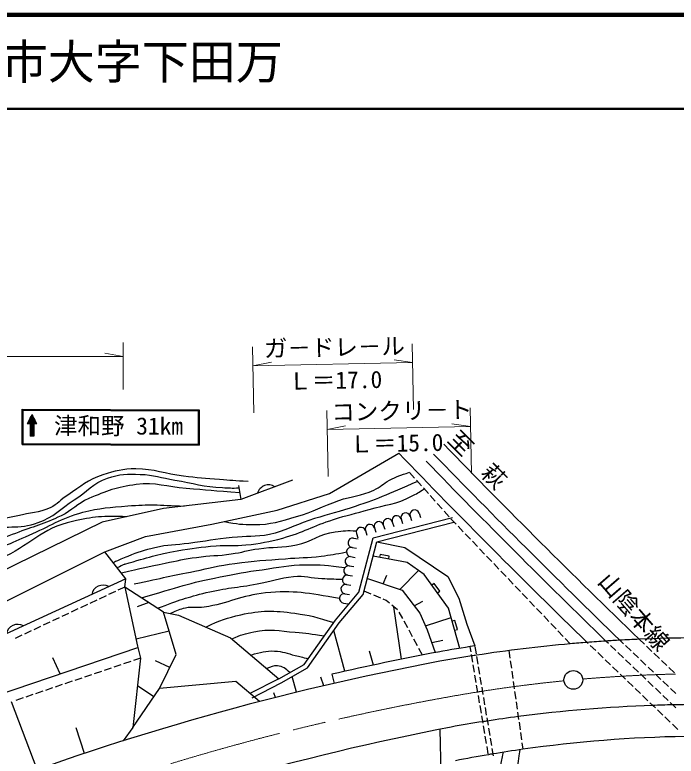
# Model space of a CAD drawing. Units: millimetres, scale not verified. Extents: x 40000 to 680000, y 20000 to 380000.
# Drawn here: x 411515 to 481894, y 301096 to 380000 of the extents above; entities that cross this region are included whole.
import ezdxf
from ezdxf.enums import TextEntityAlignment as Align

# ---------------------------------------------------------------- set-up
doc = ezdxf.new("R2010")
doc.units = ezdxf.units.MM
doc.header["$LTSCALE"] = 1000
doc.linetypes.add('CHAIN', pattern=[18.5, 12, -1.5, 3.5, -1.5])
for name, color, linetype, lineweight in [('M-BGD', 7, 'Continuous', 25), ('M-BMK', 2, 'CHAIN', 13), ('M-BMK-SRVR', 3, 'Continuous', 25), ('M-STR-HTXT', 7, 'Continuous', 13), ('M-TTL', 2, 'Continuous', 140), ('M-TTL-LINE', 7, 'Continuous', 50)]:
    doc.layers.add(name, color=color, linetype=linetype, lineweight=lineweight)
doc.layers.add('M-TTL-TXT', color=7, linetype='Continuous')
doc.styles.add('ＭＳ ゴシック', font='')
doc.styles.get('ＭＳ ゴシック').set_extended_font_data('MS Gothic')

msp = doc.modelspace()

# ---------------------------------------------------------------- linework, layer by layer
at = {"layer": 'M-BGD'}
for p, q in [((412299, 334262), (412313, 338035)), ((412313, 338035), (431138, 337966)), ((412349, 334312), (412363, 337985)), ((412363, 337985), (431088, 337916)), ((412399, 334361), (412412, 337934)), ((412412, 337934), (431037, 337866)), ((431037, 337866), (431024, 334293)), ((431088, 337916), (431074, 334243)), ((431138, 337966), (431124, 334193)), ((413041, 336854), (413142, 337054)), ((413091, 336954), (413089, 336454)), ((413142, 337054), (413139, 336454)), ((413142, 337054), (413242, 337253)), ((413192, 337154), (413185, 335153)), ((413242, 337253), (413235, 335152)), ((413242, 337253), (413343, 337453)), ((413293, 337353), (413285, 335152)), ((413343, 337453), (413335, 335152)), ((413343, 337453), (413442, 337253)), ((413393, 337353), (413385, 335152)), ((413442, 337253), (413435, 335152)), ((413442, 337253), (413542, 337052)), ((413492, 337152), (413485, 335152)), ((413542, 337052), (413539, 336452)), ((413542, 337052), (413641, 336852)), ((413591, 336952), (413589, 336452)), ((412839, 336455), (412890, 336555)), ((413139, 336454), (412839, 336455)), ((412890, 336555), (412889, 336455)), ((412890, 336555), (412940, 336654)), ((412940, 336654), (412939, 336454)), ((412940, 336654), (413041, 336854)), ((412990, 336754), (412989, 336454)), ((413041, 336854), (413039, 336454)), ((413139, 336454), (413135, 335153)), ((413539, 336452), (413139, 336454)), ((413539, 336452), (413535, 335151)), ((413839, 336451), (413539, 336452)), ((413641, 336852), (413639, 336452)), ((413641, 336852), (413740, 336652)), ((413690, 336752), (413689, 336452)), ((413740, 336652), (413739, 336452)), ((413740, 336652), (413790, 336551)), ((413790, 336551), (413789, 336451)), ((413790, 336551), (413839, 336451)), ((413535, 335151), (413135, 335153)), ((412299, 334262), (431124, 334193)), ((412349, 334312), (431074, 334243)), ((412399, 334361), (431024, 334293)), ((444987, 329056), (452375, 333344)), ((454061, 330689), (453528, 331286)), ((435330, 329922), (435583, 328416)), ((441070, 330484), (435583, 328416)), ((454793, 329868), (454260, 330465)), ((439440, 327294), (444987, 329056)), ((455525, 329047), (454992, 329644)), ((435583, 328416), (427334, 327445)), ((456257, 328226), (455724, 328823)), ((456989, 327405), (456456, 328002)), ((427334, 327445), (420817, 326003)), ((432470, 325783), (439440, 327294)), ((454534, 326958), (454688, 326482)), ((457721, 326584), (457188, 327181)), ((420817, 326003), (396657, 314152)), ((449642, 324321), (458099, 326503)), ((450052, 323910), (458224, 326019)), ((451680, 326033), (451834, 325557)), ((452631, 326341), (452785, 325866)), ((453582, 326650), (453737, 326174)), ((458475, 325783), (457923, 326362)), ((425438, 324478), (432470, 325783)), ((448826, 325108), (448980, 324632)), ((449777, 325416), (449932, 324940)), ((450729, 325724), (450883, 325249)), ((459235, 324988), (458683, 325566)), ((421089, 322847), (425438, 324478)), ((447547, 324309), (448042, 324233)), ((447875, 324799), (448029, 324324)), ((448140, 318544), (449642, 324321)), ((459994, 324192), (459442, 324771)), ((448595, 318308), (450052, 323910)), ((450052, 323910), (453009, 323323)), ((460754, 323396), (460202, 323975)), ((407745, 316197), (421089, 322847)), ((423325, 319988), (421089, 322847)), ((447397, 323320), (447891, 323245)), ((453009, 323323), (457584, 320215)), ((461513, 322601), (460961, 323179)), ((447246, 322332), (447740, 322256)), ((453270, 321711), (449659, 322399)), ((450379, 322567), (450323, 322272)), ((451361, 322380), (450379, 322567)), ((451305, 322085), (451361, 322380)), ((462273, 321805), (461721, 322384)), ((447095, 321343), (447590, 321268)), ((455063, 320446), (453270, 321711)), ((463032, 321009), (462480, 321588)), ((446945, 320354), (447439, 320279)), ((450716, 319449), (451117, 320358)), ((452502, 318847), (454463, 320870)), ((457656, 316858), (455063, 320446)), ((463792, 320213), (463239, 320792)), ((423325, 319988), (396644, 307697)), ((423217, 319096), (423325, 319988)), ((449039, 320014), (452728, 318771)), ((457584, 320215), (458764, 317896)), ((464551, 319418), (463999, 319996)), ((423217, 319096), (422492, 318757)), ((427341, 316410), (423217, 319096)), ((423217, 319096), (424586, 312799)), ((446794, 319366), (447289, 319290)), ((456142, 319466), (455899, 319290)), ((456728, 318655), (456142, 319466)), ((465311, 318622), (464758, 319201)), ((421225, 318163), (420500, 317824)), ((422221, 318629), (421496, 318290)), ((445635, 315577), (448140, 318544)), ((446031, 315272), (448595, 318308)), ((446644, 318377), (447138, 318302)), ((449438, 318346), (448701, 318657)), ((450451, 317918), (449714, 318229)), ((452728, 318771), (454598, 316330)), ((456484, 318479), (456728, 318655)), ((466070, 317826), (465518, 318405)), ((419232, 317230), (418508, 316891)), ((420228, 317697), (419504, 317357)), ((425768, 317435), (424518, 316975)), ((446493, 317389), (446987, 317313)), ((451039, 317669), (450728, 317801)), ((451394, 317374), (451039, 317669)), ((454002, 317108), (454941, 317588)), ((458764, 317896), (459633, 315158)), ((466830, 317030), (466277, 317609)), ((418236, 316764), (417511, 316425)), ((428677, 311921), (427341, 316410)), ((427341, 316410), (428931, 316106)), ((452240, 316671), (451625, 317182)), ((452680, 311421), (451846, 316999)), ((452800, 315734), (452422, 316439)), ((458861, 312573), (457656, 316858)), ((467589, 316235), (467037, 316813)), ((416243, 315831), (415519, 315492)), ((417240, 316297), (416515, 315958)), ((428931, 316106), (434477, 313702)), ((454598, 316330), (455399, 314552)), ((455207, 314979), (457936, 315861)), ((468349, 315439), (467796, 316018)), ((414251, 314898), (413526, 314559)), ((415247, 315365), (414523, 315025)), ((442316, 310870), (445635, 315577)), ((442659, 310490), (446031, 315272)), ((453321, 314765), (452943, 315470)), ((458338, 315542), (458049, 315461)), ((458608, 314579), (458338, 315542)), ((459633, 315158), (460467, 312827)), ((469108, 314643), (468556, 315222)), ((413255, 314432), (412530, 314093)), ((427937, 314407), (424421, 313557)), ((446639, 310131), (445471, 314477)), ((453842, 313796), (453463, 314501)), ((455399, 314552), (456251, 312121)), ((458319, 314498), (458608, 314579)), ((469868, 313848), (469315, 314426)), ((412259, 313965), (411534, 313626)), ((434477, 313702), (439605, 309342)), ((454363, 312828), (453984, 313532)), ((455878, 313186), (457080, 313446)), ((470627, 313052), (470075, 313631)), ((474689, 313089), (474420, 313346)), ((476292, 313069), (475906, 313437)), ((478516, 313008), (477957, 313540)), ((402604, 305168), (424615, 312677)), ((424586, 312799), (424893, 311540)), ((454884, 311859), (454505, 312563)), ((460060, 312198), (459969, 312732)), ((460476, 312775), (460607, 311986)), ((472536, 313087), (472417, 313202)), ((473330, 312326), (472753, 312880)), ((475484, 312329), (474905, 312882)), ((477088, 312310), (476509, 312862)), ((479313, 312251), (478733, 312802)), ((426925, 308291), (428677, 311921)), ((449686, 310799), (449267, 312273)), ((460244, 311113), (460110, 311902)), ((460656, 311690), (460788, 310901)), ((464086, 312328), (464199, 311536)), ((474124, 311565), (473547, 312118)), ((476279, 311569), (475701, 312122)), ((477885, 311551), (477306, 312103)), ((480111, 311493), (479531, 312044)), ((416352, 309858), (415565, 311574)), ((423851, 311186), (423094, 310928)), ((424893, 311540), (424057, 304132)), ((424893, 311540), (424135, 311282)), ((428010, 310540), (426485, 311238)), ((464241, 311239), (464354, 310447)), ((474918, 310804), (474341, 311357)), ((477074, 310809), (476496, 311362)), ((478681, 310792), (478102, 311344)), ((480908, 310735), (480328, 311287)), ((420727, 310124), (419969, 309866)), ((421768, 310478), (421011, 310220)), ((422810, 310832), (422052, 310574)), ((439605, 309342), (442316, 310870)), ((439842, 308901), (442659, 310490)), ((460428, 310029), (460294, 310817)), ((460837, 310605), (460968, 309815)), ((464396, 310150), (464509, 309358)), ((475712, 310042), (475135, 310596)), ((477870, 310049), (477291, 310602)), ((479477, 310032), (478898, 310585)), ((481706, 309978), (481126, 310529)), ((418644, 309416), (417886, 309158)), ((419685, 309770), (418928, 309512)), ((439605, 309342), (436529, 307766)), ((441493, 307896), (441011, 309560)), ((444393, 308590), (444089, 309512)), ((445266, 309819), (445490, 308844)), ((460612, 308944), (460478, 309733)), ((461017, 309519), (461148, 308730)), ((476506, 309281), (475929, 309835)), ((478665, 309289), (478086, 309842)), ((480273, 309273), (479694, 309825)), ((416561, 308708), (415803, 308451)), ((417602, 309062), (416845, 308805)), ((426312, 307403), (424559, 308578)), ((435032, 309036), (426925, 308291)), ((437549, 306901), (435032, 309036)), ((436757, 307321), (439842, 308901)), ((460796, 307860), (460662, 308648)), ((464551, 309061), (464664, 308269)), ((477301, 308520), (476723, 309073)), ((479460, 308529), (478882, 309082)), ((481069, 308514), (480490, 309066)), ((414478, 308000), (413720, 307743)), ((415519, 308354), (414762, 308097)), ((424057, 304132), (426925, 308291)), ((439249, 307337), (439073, 307846)), ((461198, 308434), (461329, 307645)), ((464706, 307972), (464819, 307180)), ((478095, 307758), (477517, 308312)), ((480255, 307769), (479677, 308322)), ((481865, 307755), (481286, 308307)), ((412395, 307292), (411637, 307035)), ((413436, 307646), (412679, 307389)), ((460980, 306775), (460846, 307564)), ((461378, 307349), (461509, 306560)), ((478889, 306997), (478311, 307551)), ((481051, 307009), (480472, 307562)), ((413908, 299671), (411151, 306870)), ((461164, 305691), (461030, 306479)), ((461558, 306264), (461689, 305475)), ((464861, 306883), (464974, 306091)), ((479683, 306236), (479105, 306790)), ((481846, 306249), (481267, 306802)), ((461348, 304606), (461214, 305395)), ((465016, 305794), (465129, 305002)), ((480477, 305475), (479899, 306028)), ((461739, 305179), (461870, 304390)), ((465171, 304705), (465284, 303913)), ((481271, 304713), (480693, 305267)), ((418931, 301393), (418049, 304101)), ((424057, 304132), (423058, 302732)), ((456754, 303963), (457047, 288966)), ((461532, 303522), (461398, 304310)), ((461919, 304094), (462050, 303305)), ((482065, 303952), (481487, 304506)), ((461716, 302437), (461582, 303226)), ((462099, 303009), (462231, 302220)), ((465326, 303616), (465439, 302824)), ((465481, 302527), (465581, 301826)), ((461900, 301353), (461766, 302141)), ((462280, 301924), (462411, 301135))]:
    msp.add_line(p, q, dxfattribs=at)
for centre, radius, start, end in [((1106784, 964440), 905039, 224.12771, 225.98813), ((1106784, 964440), 909139, 223.96104, 225.75181), ((1106784, 964440), 906539, 224.12771, 225.89941), ((1106784, 964440), 907639, 224.12771, 225.83603), ((438527, 328724), 1250, 57.5208, 163.78101), ((452156, 326187), 500, 17.96247, 197.96247), ((453107, 326495), 500, 17.96247, 197.96247), ((454058, 326804), 500, 17.96247, 197.96247), ((450253, 325570), 500, 17.96247, 197.96247), ((451204, 325879), 500, 17.96247, 197.96247), ((448351, 324953), 500, 17.96247, 197.96247), ((449302, 325262), 500, 17.96247, 197.96247), ((447472, 323814), 500, 81.33764, 261.33764), ((447321, 322826), 500, 81.33764, 261.33764), ((447171, 321837), 500, 81.33764, 261.33764), ((447020, 320849), 500, 81.33764, 261.33764), ((446870, 319860), 500, 81.33764, 261.33764), ((420914, 318052), 1250, 61.60359, 167.86379), ((446719, 318872), 500, 81.33764, 261.33764), ((446568, 317883), 500, 81.33764, 261.33764), ((411831, 313868), 1250, 61.60359, 167.86379), ((484974, 152821), 160872, 93.76173, 94.47697), ((484974, 152821), 160872, 93.23144, 93.76173), ((484974, 152821), 160872, 92.50003, 93.23144), ((484974, 152821), 160872, 84.05232, 92.50003), ((484974, 152821), 161872, 98.70779, 100.11072), ((484974, 152821), 160872, 95.11649, 98.70325), ((484974, 152821), 160872, 94.47697, 95.11649), ((510405, 26395), 290813, 100.67265, 102.94347), ((484974, 152821), 160872, 98.88272, 100.11072), ((484974, 152821), 160872, 98.70325, 98.88272), ((510405, 26395), 289813, 100.67265, 110.78353), ((484705, 155850), 150740, 92.0261, 97.47842), ((484705, 155850), 150740, 91.22282, 92.0261), ((484705, 155850), 150740, 90.62559, 91.22282), ((484705, 155850), 150740, 98.92409, 100.21966), ((484705, 155850), 150740, 98.74166, 98.92409), ((484705, 155850), 150740, 97.47842, 98.74166), ((508970, 38859), 270197, 100.88216, 111.41504), ((485128, 164470), 138740, 90.93716, 98.09937), ((485128, 164470), 138740, 98.09937, 99.43769), ((485128, 164470), 138740, 99.63092, 101.10931), ((485128, 164470), 138740, 99.43769, 99.63092)]:
    msp.add_arc(centre, radius, start, end, dxfattribs=at)
for points, knots in [([(436329, 330319), (434869, 330409), (434489, 330436), (433311, 330530), (431801, 330652), (430953, 330712), (429449, 330900), (427468, 331149), (426392, 331656), (424395, 331675), (422999, 331688), (422211, 331451), (420879, 331031), (419274, 330525), (418561, 329791), (417139, 328891), (416375, 328407), (416089, 327904), (415266, 327530), (414016, 326962), (413186, 327016), (411852, 326693), (409817, 326201), (408579, 326237), (406637, 325455), (404459, 324578), (403563, 323442), (401452, 322412), (400030, 321719), (399188, 321427), (397726, 320822), (394880, 319645), (393157, 319276), (390407, 317888), (386674, 316003), (385266, 313505), (381250, 312342), (378539, 311556), (376808, 312344), (374050, 311745), (370889, 311058), (369721, 308109), (366495, 308351), (364309, 308515), (363512, 310157), (361376, 310651), (357939, 311446), (355797, 310717), (352381, 309835), (350201, 309273), (349278, 308113), (347112, 307499), (345711, 307101), (344876, 306969), (343419, 306977), (340951, 306992), (339563, 307228), (337142, 307707), (334839, 308163), (333606, 308666), (331361, 309355), (330148, 309726), (329498, 310030), (328273, 310360), (326634, 310800), (326011, 310860), (323998, 311136)], [0, 0, 0, 0, 1, 1, 1, 2, 2, 2, 3, 3, 3, 4, 4, 4, 5, 5, 5, 6, 6, 6, 7, 7, 7, 8, 8, 8, 9, 9, 9, 10, 10, 10, 11, 11, 11, 12, 12, 12, 13, 13, 13, 14, 14, 14, 15, 15, 15, 16, 16, 16, 17, 17, 17, 18, 18, 18, 19, 19, 19, 20, 20, 20, 21, 21, 21, 22, 22, 22, 22]), ([(323945, 309534), (325370, 309351), (325779, 309268), (326946, 309051), (329637, 308550), (331061, 307903), (333721, 307257), (335512, 306823), (336514, 306537), (338343, 306304), (340530, 306027), (341787, 306021), (343986, 306184), (345936, 306329), (347065, 306408), (348922, 307018), (350413, 307508), (350974, 308506), (352511, 308826), (354228, 309183), (355247, 308777), (356998, 308680), (358864, 308576), (359921, 308594), (361766, 308299), (363571, 308011), (364497, 307079), (366319, 307220), (368179, 307364), (369031, 308281), (370801, 308871), (372981, 309597), (374189, 310081), (376439, 310548), (378767, 311031), (380237, 310565), (382468, 311389), (383490, 311766), (383853, 312375), (384735, 313015), (385962, 313906), (386550, 314554), (387858, 315320), (389542, 316305), (390670, 316486), (392477, 317223), (394466, 318033), (395629, 318372), (397581, 319270), (400263, 320503), (401650, 321427), (404243, 322838), (405847, 323712), (406578, 324589), (408328, 325112), (410475, 325753), (411894, 325194), (414002, 325953), (415666, 326552), (416349, 327405), (417835, 328363), (419226, 329259), (419821, 330122), (421376, 330686), (422662, 331152), (423487, 331111), (424855, 331086), (426307, 331058), (427091, 330716), (428525, 330484), (430519, 330162), (431614, 329766), (433632, 329676), (434313, 329645), (434562, 329624), (435376, 329647)], [0, 0, 0, 0, 1, 1, 1, 2, 2, 2, 3, 3, 3, 4, 4, 4, 5, 5, 5, 6, 6, 6, 7, 7, 7, 8, 8, 8, 9, 9, 9, 10, 10, 10, 11, 11, 11, 12, 12, 12, 13, 13, 13, 14, 14, 14, 15, 15, 15, 16, 16, 16, 17, 17, 17, 18, 18, 18, 19, 19, 19, 20, 20, 20, 21, 21, 21, 22, 22, 22, 23, 23, 23, 24, 24, 24, 25, 25, 25, 25]), ([(433814, 326074), (435196, 325795), (435719, 325742), (436951, 325739), (438760, 325736), (439763, 326102), (441502, 326600), (443304, 327116), (444216, 327693), (445988, 328304), (447428, 328801), (448340, 328783), (449725, 329416), (450423, 329734), (450706, 330108), (451385, 330464), (452175, 330879), (452507, 330979), (453505, 331312)], [0, 0, 0, 0, 1, 1, 1, 2, 2, 2, 3, 3, 3, 4, 4, 4, 5, 5, 5, 6, 6, 6, 6]), ([(435463, 329127), (432678, 329345), (431979, 329399), (429747, 329578), (427672, 329744), (426498, 330280), (424434, 330008), (422392, 329739), (421271, 329321), (419380, 328505), (418136, 327968), (417651, 327268), (416432, 326676), (414610, 325790), (413484, 325536), (411591, 324813), (409551, 324032), (408350, 323735), (406360, 322834), (402929, 321278), (401348, 319718), (397899, 318201), (395504, 317147), (393852, 317282), (391570, 316001), (389992, 315114), (389570, 313952), (388008, 313037), (385626, 311640), (384264, 310762), (381591, 310070), (380040, 309668), (379095, 309834), (377529, 309496), (375283, 309012), (374134, 308318), (371891, 307820), (368559, 307079), (366662, 306571), (363248, 306518), (360954, 306483), (359685, 306904), (357392, 306998), (354761, 307106), (353258, 307268), (350651, 306897), (348336, 306568), (347163, 305782), (344858, 305386), (343189, 305099), (342238, 304940), (340545, 304949), (337698, 304964), (336076, 305003), (333280, 305539), (331036, 305969), (329966, 307066), (327689, 307262), (326371, 307375), (325801, 307390), (324303, 307228)], [0, 0, 0, 0, 1, 1, 1, 2, 2, 2, 3, 3, 3, 4, 4, 4, 5, 5, 5, 6, 6, 6, 7, 7, 7, 8, 8, 8, 9, 9, 9, 10, 10, 10, 11, 11, 11, 12, 12, 12, 13, 13, 13, 14, 14, 14, 15, 15, 15, 16, 16, 16, 17, 17, 17, 18, 18, 18, 19, 19, 19, 20, 20, 20, 20]), ([(454384, 330326), (451020, 328890), (450075, 328436), (447214, 327498), (445503, 326937), (444505, 326751), (442797, 326184), (441152, 325638), (440314, 325049), (438618, 324694), (437094, 324375), (436193, 324539), (434645, 324375), (432834, 324184), (431831, 323980), (430026, 323741), (428612, 323554), (427789, 323617), (426404, 323280), (425260, 323002), (424624, 322806), (423533, 322364), (422925, 322118), (422710, 322030), (421999, 321684)], [0, 0, 0, 0, 1, 1, 1, 2, 2, 2, 3, 3, 3, 4, 4, 4, 5, 5, 5, 6, 6, 6, 7, 7, 7, 8, 8, 8, 8]), ([(423225, 321533), (425815, 322291), (426580, 322547), (428785, 322941), (430395, 323228), (431304, 323364), (432934, 323497), (434172, 323597), (434879, 323447), (436114, 323580), (437660, 323747), (438526, 323905), (440026, 324312), (442190, 324899), (443279, 325609), (445417, 326285), (446891, 326752), (447743, 326925), (449228, 327357), (451000, 327873), (452105, 327905), (453741, 328761), (454278, 329043), (454499, 329144), (455083, 329542)], [0, 0, 0, 0, 1, 1, 1, 2, 2, 2, 3, 3, 3, 4, 4, 4, 5, 5, 5, 6, 6, 6, 7, 7, 7, 8, 8, 8, 8]), ([(318770, 293811), (320489, 293838), (321106, 293951), (322579, 294209), (325910, 294794), (327599, 295904), (330610, 297445), (333075, 298706), (334095, 300032), (336544, 301326), (338203, 302203), (339132, 302759), (340939, 303268), (345271, 304489), (347809, 304768), (352270, 305369), (355434, 305795), (357219, 306153), (360411, 306097), (362221, 306066), (363204, 305598), (365014, 305562), (368055, 305502), (369702, 306306), (372719, 306690), (374754, 306950), (375924, 306896), (377937, 307290), (380438, 307780), (381804, 308280), (384163, 309248), (386146, 310062), (387201, 310677), (388996, 311849), (390992, 313152), (391797, 314321), (393804, 315607), (396172, 317125), (397723, 317584), (400261, 318797), (403222, 320213), (404893, 320983), (407884, 322335), (409886, 323239), (411012, 323733), (413028, 324605), (415260, 325571), (416404, 326427), (418755, 327049), (420574, 327531), (421650, 327575), (423526, 327728), (425861, 327918), (426732, 327844), (429525, 327703)], [0, 0, 0, 0, 1, 1, 1, 2, 2, 2, 3, 3, 3, 4, 4, 4, 5, 5, 5, 6, 6, 6, 7, 7, 7, 8, 8, 8, 9, 9, 9, 10, 10, 10, 11, 11, 11, 12, 12, 12, 13, 13, 13, 14, 14, 14, 15, 15, 15, 16, 16, 16, 17, 17, 17, 18, 18, 18, 18]), ([(423425, 326580), (420911, 326675), (419867, 326588), (417665, 326090), (414361, 325344), (413053, 323493), (409962, 322106), (406301, 320463), (404053, 320018), (400376, 318409), (398098, 317411), (396588, 317190), (394639, 315644), (393571, 314797), (393412, 313899), (392496, 312890), (390710, 310924), (389640, 310442), (387037, 308833)], [0, 0, 0, 0, 1, 1, 1, 2, 2, 2, 3, 3, 3, 4, 4, 4, 5, 5, 5, 6, 6, 6, 6]), ([(422851, 320595), (425090, 321123), (425681, 321271), (427509, 321636), (428806, 321896), (429527, 322081), (430837, 322257), (432282, 322451), (433107, 322421), (434550, 322622), (435699, 322781), (436318, 323017), (437466, 323181), (439025, 323403), (439936, 323253), (441478, 323573), (443152, 323920), (443922, 324781), (445618, 324989), (446491, 325097), (446861, 325132), (447867, 325082)], [0, 0, 0, 0, 1, 1, 1, 2, 2, 2, 3, 3, 3, 4, 4, 4, 5, 5, 5, 6, 6, 6, 7, 7, 7, 7]), ([(424222, 319426), (427342, 320101), (428139, 320279), (430658, 320786), (432317, 321120), (433232, 321398), (434910, 321619), (437010, 321896), (438198, 321944), (440309, 322116), (441793, 322237), (442635, 322194), (444112, 322384), (445176, 322521), (445545, 322580), (446821, 322829)], [0, 0, 0, 0, 1, 1, 1, 2, 2, 2, 3, 3, 3, 4, 4, 4, 5, 5, 5, 5]), ([(424992, 317940), (428931, 319113), (430047, 319512), (433367, 320174), (435099, 320519), (436073, 320707), (437822, 320945), (439634, 321191), (440646, 321444), (442475, 321466), (444105, 321485), (444729, 321419), (446639, 321173)], [0, 0, 0, 0, 1, 1, 1, 2, 2, 2, 3, 3, 3, 4, 4, 4, 4]), ([(426684, 316839), (429080, 317723), (429818, 317996), (431892, 318503), (433969, 319010), (435186, 319034), (437287, 319429), (438812, 319717), (439636, 320077), (441182, 320218), (442360, 320326), (443021, 320065), (444203, 320007), (445051, 319966), (445327, 319956), (446374, 319929)], [0, 0, 0, 0, 1, 1, 1, 2, 2, 2, 3, 3, 3, 4, 4, 4, 5, 5, 5, 5]), ([(446068, 317873), (442597, 318471), (441262, 318764), (438190, 318465), (435590, 318213), (434257, 317346), (431674, 316959), (430899, 316842), (430434, 317030), (429670, 316856), (429026, 316709), (428763, 316596), (428084, 316268)], [0, 0, 0, 0, 1, 1, 1, 2, 2, 2, 3, 3, 3, 4, 4, 4, 4]), ([(431849, 314841), (433434, 315577), (434060, 315795), (435553, 316140), (437740, 316646), (439073, 316608), (441297, 316308), (442949, 316085), (443622, 315915), (445447, 315311)], [0, 0, 0, 0, 1, 1, 1, 2, 2, 2, 3, 3, 3, 3]), ([(434616, 313584), (435612, 314022), (436016, 314133), (436953, 314338), (438628, 314703), (439634, 314431), (441343, 314288), (442561, 314185), (442995, 314132), (444447, 313893)], [0, 0, 0, 0, 1, 1, 1, 2, 2, 2, 3, 3, 3, 3]), ([(436639, 311864), (437714, 312176), (438166, 312329), (439166, 312284), (440032, 312245), (440495, 312027), (441338, 311821), (441884, 311687), (442063, 311642), (442730, 311458)], [0, 0, 0, 0, 1, 1, 1, 2, 2, 2, 3, 3, 3, 3]), ([(440775, 310001), (440323, 310389), (440036, 310685), (439451, 310705), (439005, 310719), (438750, 310621), (438348, 310410)], [0, 0, 0, 0, 1, 1, 1, 2, 2, 2, 2]), ([(463482, 301511), (463326, 300766), (463288, 300578), (463164, 299980), (462732, 297894), (462480, 296727), (462078, 294635), (461777, 293070), (461743, 292167), (461370, 290618), (461080, 289414), (460958, 288994), (460501, 287568)], [0, 0, 0, 0, 1, 1, 1, 2, 2, 2, 3, 3, 3, 4, 4, 4, 4]), ([(461291, 280620), (460951, 283155), (460708, 284205), (461156, 286431), (461472, 288001), (461988, 288787), (462475, 290312), (463391, 293181), (463983, 294777), (464584, 297727), (464904, 299302), (465016, 299860), (465278, 301782)], [0, 0, 0, 0, 1, 1, 1, 2, 2, 2, 3, 3, 3, 4, 4, 4, 4])]:
    msp.add_open_spline(points, degree=3, knots=knots, dxfattribs=at)
msp.add_open_spline([(423225, 321533), (422822, 321340), (422822, 321340), (422419, 321147)], degree=3, dxfattribs=at)
at = {"layer": 'M-BMK'}
for centre, radius, start, end in [((485224, 154761), 155110, 93.36061, 94.91051), ((485224, 154761), 155110, 92.60124, 93.36061), ((485224, 154761), 155110, 92.03751, 92.60124), ((485224, 154761), 155110, 91.2589, 92.03751), ((485224, 154761), 155110, 84.43893, 91.2589), ((485224, 154761), 155110, 95.64929, 97.62923), ((485224, 154761), 155110, 99.06592, 100.20017), ((485224, 154761), 155110, 98.88463, 99.06592), ((485224, 154761), 155110, 97.62923, 98.88463), ((502411, 56264), 255094, 100.08178, 110.19358)]:
    msp.add_arc(centre, radius, start, end, dxfattribs=at)
at = {"layer": 'M-BMK-SRVR'}
msp.add_circle((470951, 309212), 1000, dxfattribs=at)
at = {"layer": 'M-STR-HTXT'}
for p, q in [((423058, 340134), (423058, 345134)), ((453944, 337986), (453807, 344984)), ((436947, 337653), (436810, 344651)), ((274632, 343634), (423058, 343634)), ((423058, 343634), (421088, 343981)), ((453846, 342985), (451870, 343293)), ((436849, 342652), (438812, 343038)), ((436849, 342652), (453846, 342985)), ((444854, 330874), (444717, 337873)), ((460108, 331173), (459971, 338171)), ((444756, 335873), (446719, 336259)), ((444756, 335873), (460010, 336172)), ((460010, 336172), (458034, 336480))]:
    msp.add_line(p, q, dxfattribs=at)
at = {"layer": 'M-TTL'}
msp.add_line((680000, 380000), (40000, 380000), dxfattribs=at)
at = {"layer": 'M-TTL-LINE'}
msp.add_line((40000, 370000), (680000, 370000), dxfattribs=at)

# ---------------------------------------------------------------- texts
at = {"layer": 'M-BGD', "style": 'ＭＳ ゴシック'}
for s, rotation, p in [('津和野 31km', 359.791, (422555, 336252)), ('至\u3000萩', 314.965, (460759, 332648)), ('山陰本線', 310.945, (477431, 316472))]:
    msp.add_text(s, height=1833, rotation=rotation, dxfattribs=at).set_placement(p, align=Align.MIDDLE_CENTER)
at = {"layer": 'M-STR-HTXT', "style": 'ＭＳ ゴシック'}
for s, p in [('ガ－ドレ－ル', (445522, 344624)), ('Ｌ＝17.0', (445619, 341111)), ('コンクリ－ト', (452697, 337864)), ('Ｌ＝15.0', (452127, 334413))]:
    msp.add_text(s, height=1833, rotation=1.122, dxfattribs=at).set_placement(p, align=Align.MIDDLE_CENTER)
at = {"layer": 'M-TTL-TXT', "style": 'ＭＳ ゴシック'}
msp.add_text('萩市大字下田万', height=3666, dxfattribs=at).set_placement((405024, 375000), align=Align.MIDDLE_LEFT)

doc.saveas('drawing.dxf')
